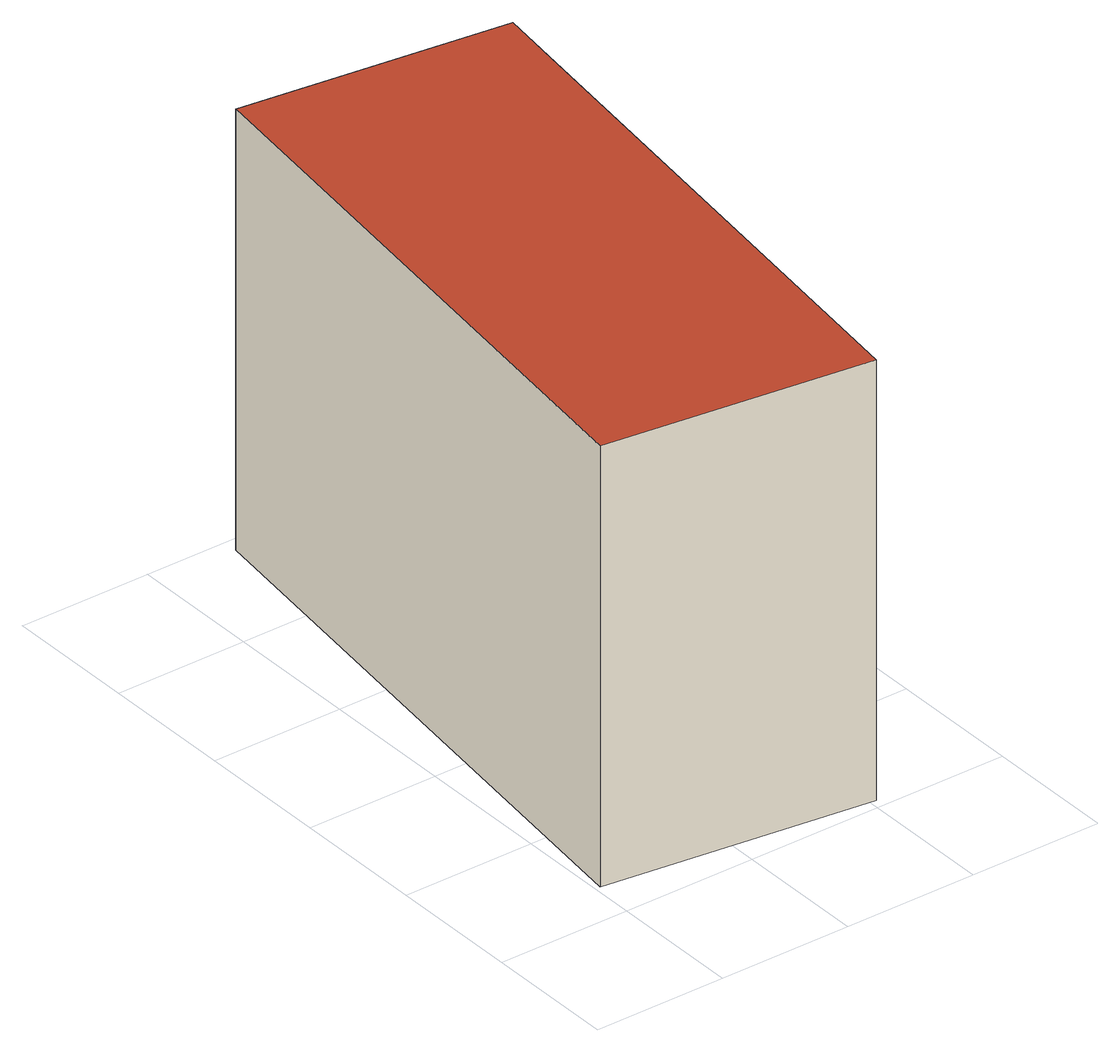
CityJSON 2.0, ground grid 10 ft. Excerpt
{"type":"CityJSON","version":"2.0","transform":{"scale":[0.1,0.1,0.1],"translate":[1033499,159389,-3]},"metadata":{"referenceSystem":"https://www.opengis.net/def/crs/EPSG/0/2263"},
"CityObjects":{
"building1":{"type":"Building","attributes":{"name":"Bldg_2210014320","BIN":"4297025"},"geometry":[{"type":"MultiSurface","lod":"2","boundaries":[[[0,1,2,3,4]],[[5,6,7,8,9]],[[4,3,9,8]],[[0,4,8,7]],[[1,0,7,6]],[[2,1,6,5]],[[3,2,5,9]]],"semantics":{"surfaces":[{"type":"RoofSurface","BIN":"4297025"},{"type":"GroundSurface"},{"type":"WallSurface"}],"values":[0,1,2,2,2,2,2]}}]}
},
"vertices":[
[62,489,341],[4,33,341],[205,7,341],[258,418,341],[264,463,341],[205,7,9],[4,33,9],[62,489,9],[264,463,9],[258,418,9]
]}
